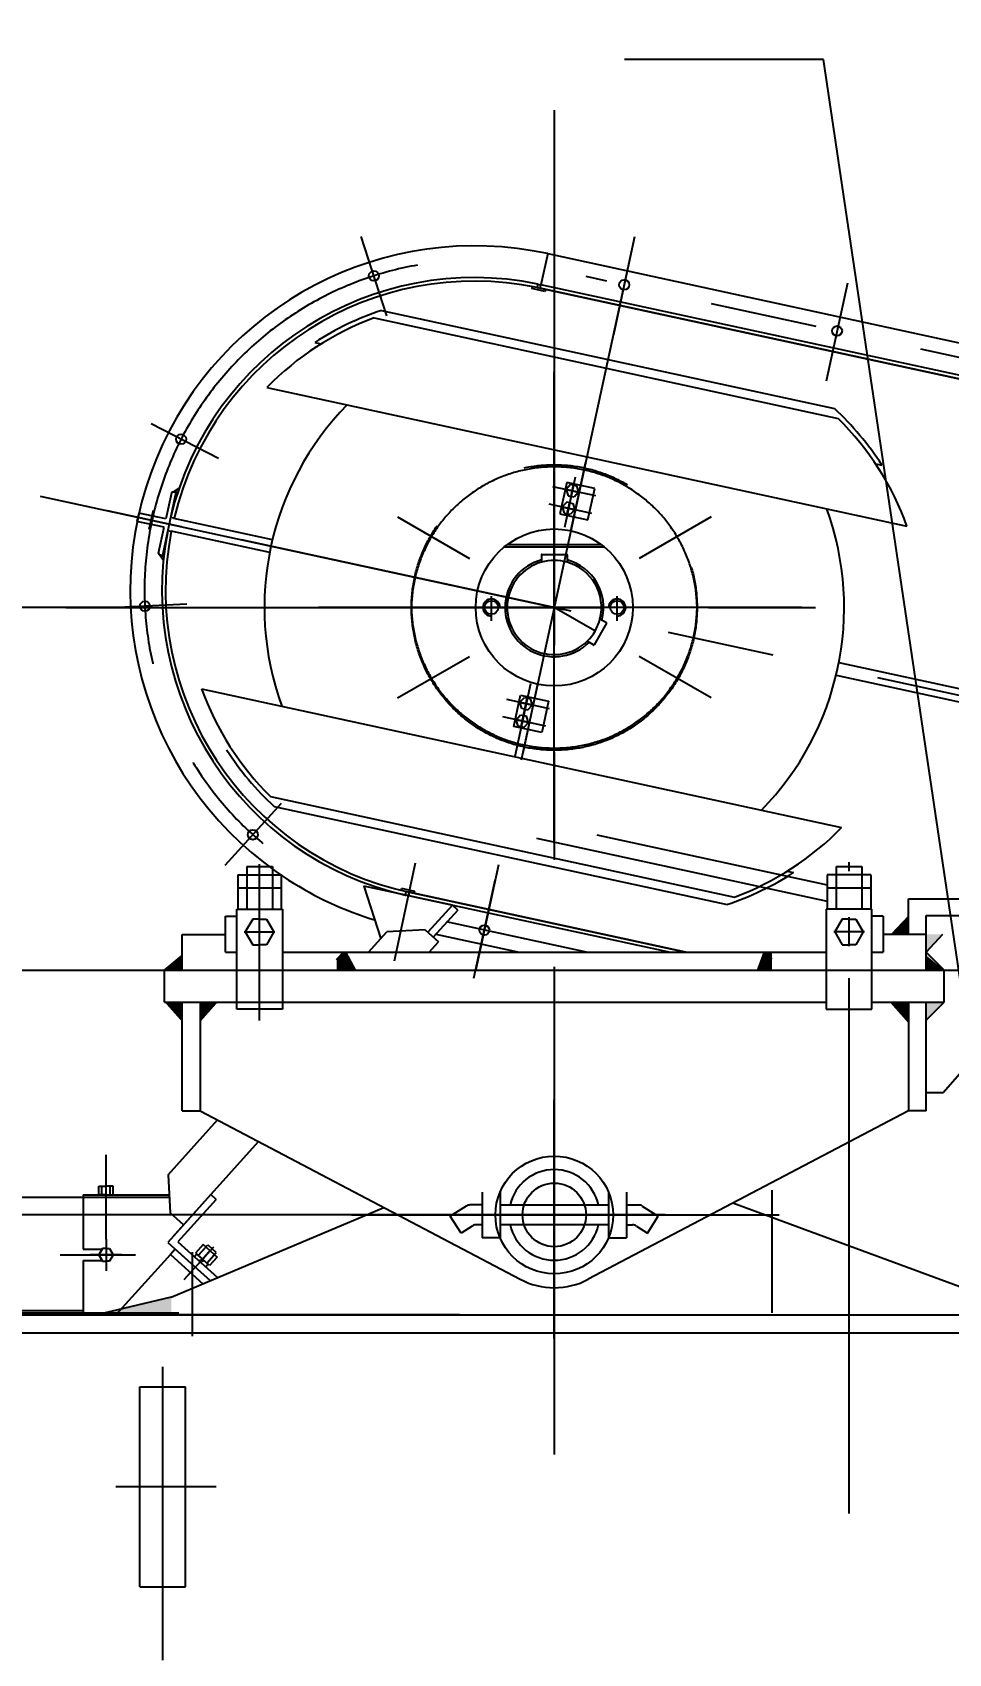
# Model space of a CAD drawing. Header units: millimetres. Extents: x -44903 to -2851, y -697 to 17820.
# Drawn here: x -38220 to -36937, y 13910 to 16182 of the extents above; entities that cross this region are included whole.
import ezdxf

# ---------------------------------------------------------------- set-up
doc = ezdxf.new("R2010")
doc.units = ezdxf.units.MM
doc.header["$LTSCALE"] = 600
doc.linetypes.add('G', pattern=[2, 1.25, -0.25, 0.25, -0.25])
for name, color, linetype in [('01', 7, 'Continuous'), ('02', 1, 'Continuous'), ('05', 142, 'G'), ('08', 1, 'Continuous')]:
    doc.layers.add(name, color=color, linetype=linetype)
doc.styles.get("Standard").update_dxf_attribs({"font": 'isocp', "width": 0.707, "bigfont": 'intecad.shx'})
doc.dimstyles.new('INTE', dxfattribs={"dimscale": 60, "dimtxt": 3.5, "dimasz": 3, "dimexe": 3, "dimexo": 0, "dimgap": 1, "dimtad": 1, "dimdec": 3, "dimdsep": 46, "dimtxsty": 'Standard', "dimcen": 0, "dimclrd": 1, "dimclre": 1, "dimclrt": 3, "dimaunit": 1, "dimadec": 0, "dimazin": 0, "dimtfac": 1, "dimtdec": 3, "dimtmove": 0, "dimatfit": 0, "dimfxl": 1, "dimarcsym": 0})
doc.dimstyles.new('INTE$2', dxfattribs={"dimscale": 60, "dimtxt": 3.5, "dimasz": 3, "dimexe": 3, "dimexo": 0, "dimgap": 1, "dimtad": 1, "dimtih": 1, "dimtoh": 1, "dimdec": 3, "dimdsep": 46, "dimtxsty": 'Standard', "dimcen": 0, "dimclrd": 1, "dimclre": 1, "dimclrt": 3, "dimaunit": 1, "dimadec": 0, "dimazin": 0, "dimtfac": 1, "dimtdec": 3, "dimtmove": 0, "dimatfit": 0, "dimfxl": 1, "dimarcsym": 0})

# ---------------------------------------------------------------- blocks, each defined once
blk = doc.blocks.new('*D89')
at = {"layer": '08', "color": 1, "lineweight": -2}
for p, q in [((-40743.2, 14208.7), (-40743.2, 16619.2)), ((-33733.2, 15119.4), (-33733.2, 16619.2)), ((-40563.2, 16439.2), (-33913.2, 16439.2))]:
    blk.add_line(p, q, dxfattribs=at)
at = {"layer": '08', "color": 1}
for points in [[(-40563.2, 16469.2), (-40563.2, 16409.2), (-40743.2, 16439.2)], [(-33913.2, 16469.2), (-33913.2, 16409.2), (-33733.2, 16439.2)]]:
    blk.add_solid(points, dxfattribs=at)
at = {"layer": 'DEFPOINTS', "color": 0}
for p in [(-33733.2, 16439.2), (-33733.2, 15119.4), (-40743.2, 14208.7)]:
    blk.add_point(p, dxfattribs=at)
at = {"layer": '08', "color": 3, "insert": (-36235.8, 16604.2), "char_height": 210, "attachment_point": 5}
blk.add_mtext('7010%%p0.5', dxfattribs=at)
blk = doc.blocks.new('*D90')
at = {"layer": '08', "color": 1, "lineweight": -2}
for p, q in [((-38349.6, 14704.9), (-38349.6, 14884.9)), ((-37622.1, 14524.9), (-38529.6, 14524.9)), ((-38349.6, 14524.9), (-38349.6, 14384.9)), ((-37622.1, 14384.9), (-38529.6, 14384.9)), ((-38349.6, 14204.9), (-38349.6, 13385.9))]:
    blk.add_line(p, q, dxfattribs=at)
at = {"layer": '08', "color": 1}
for points in [[(-38379.6, 14704.9), (-38319.6, 14704.9), (-38349.6, 14524.9)], [(-38379.6, 14204.9), (-38319.6, 14204.9), (-38349.6, 14384.9)]]:
    blk.add_solid(points, dxfattribs=at)
at = {"layer": 'DEFPOINTS', "color": 0}
for p in [(-37622.1, 14524.9), (-38349.6, 14384.9), (-37622.1, 14384.9)]:
    blk.add_point(p, dxfattribs=at)
at = {"layer": '08', "color": 3, "insert": (-38514.6, 13705.4), "char_height": 210, "attachment_point": 5, "rotation": 90}
blk.add_mtext('（140）', dxfattribs=at)
blk = doc.blocks.new('*D91')
at = {"layer": '08', "color": 1, "lineweight": -2}
for p, q in [((-42075.7, 15047.4), (-42075.7, 15940.1)), ((-36209.9, 14867.4), (-42255.7, 14867.4)), ((-42075.7, 14524.9), (-42075.7, 14867.4)), ((-37334.2, 14524.9), (-42255.7, 14524.9)), ((-42075.7, 14344.9), (-42075.7, 14164.9))]:
    blk.add_line(p, q, dxfattribs=at)
at = {"layer": '08', "color": 1}
for points in [[(-42105.7, 15047.4), (-42045.7, 15047.4), (-42075.7, 14867.4)], [(-42105.7, 14344.9), (-42045.7, 14344.9), (-42075.7, 14524.9)]]:
    blk.add_solid(points, dxfattribs=at)
at = {"layer": 'DEFPOINTS', "color": 0}
for p in [(-42075.7, 14867.4), (-36209.9, 14867.4), (-37334.2, 14524.9)]:
    blk.add_point(p, dxfattribs=at)
at = {"layer": '08', "color": 3, "insert": (-42240.7, 15661.7), "char_height": 210, "attachment_point": 5, "rotation": 90}
blk.add_mtext('342.5', dxfattribs=at)
blk = doc.blocks.new('*D107')
at = {"layer": '08', "color": 1, "lineweight": -2}
for p, q in [((-40486.6, 14108.5), (-40220.8, 14374.3)), ((-40300.4, 13511.1), (-39733.1, 13511.1))]:
    blk.add_line(p, q, dxfattribs=at)
for start, end in [(63.5375, 82.075), (360, 45), (322.4163, 360), (322.925, 341.4625)]:
    blk.add_arc((-40743.2, 13851.9), 558.8, start, end, dxfattribs=at)
at = {"layer": '08', "color": 1}
for points in [[(-40476.7, 14376.5), (-40511.7, 14327.8), (-40348.1, 14247)], [(-40243, 13679.1), (-40183.8, 13669.4), (-40184.4, 13851.9)]]:
    blk.add_solid(points, dxfattribs=at)
at = {"layer": 'DEFPOINTS', "color": 0}
for p in [(-40259.3, 14131.3), (-40486.6, 14108.5), (-41068.3, 13851.9), (-40743.2, 13851.9), (-22617.3, 13851.9)]:
    blk.add_point(p, dxfattribs=at)
at = {"layer": '08', "color": 3, "insert": (-39926.8, 13676.1), "char_height": 210, "attachment_point": 5}
blk.add_mtext('45°', dxfattribs=at)
blk = doc.blocks.new('*D114')
at = {"layer": '08', "color": 1, "lineweight": -2}
blk.add_line((-27154.4, 16020.6), (-27444.7, 16174.6), dxfattribs=at)
for start, end in [(154.2198, 163.9814), (168.0614, 177.8411)]:
    blk.add_arc((-23065.2, 13851.9), 4777.3, start, end, dxfattribs=at)
at = {"layer": '08', "color": 1}
for points in [[(-27393.8, 15943.2), (-27340.2, 15916.1), (-27285.7, 16090.2)], [(-27809.1, 14031.3), (-27869.1, 14032.5), (-27842.5, 13851.9)]]:
    blk.add_solid(points, dxfattribs=at)
at = {"layer": 'DEFPOINTS', "color": 0}
for p in [(-27154.4, 16020.6), (-27592.3, 15377.7), (-41068.3, 13851.9), (-23065.2, 13851.9), (-22617.3, 13851.9)]:
    blk.add_point(p, dxfattribs=at)
at = {"layer": '08', "color": 3, "insert": (-27701.2, 15005.2), "char_height": 210, "attachment_point": 5}
blk.add_mtext('28°', dxfattribs=at)
blk = doc.blocks.new('*D133')
at = {"layer": '08', "color": 1, "lineweight": -2}
for p, q in [((-38062.2, 15375.9), (-39294.7, 15375.9)), ((-39114.7, 15195.9), (-39114.7, 14564.9)), ((-38610.8, 14384.9), (-39294.7, 14384.9))]:
    blk.add_line(p, q, dxfattribs=at)
at = {"layer": '08', "color": 1}
for points in [[(-39144.7, 15195.9), (-39084.7, 15195.9), (-39114.7, 15375.9)], [(-39144.7, 14564.9), (-39084.7, 14564.9), (-39114.7, 14384.9)]]:
    blk.add_solid(points, dxfattribs=at)
at = {"layer": 'DEFPOINTS', "color": 0}
for p in [(-38062.2, 15375.9), (-39114.7, 14384.9), (-38610.8, 14384.9)]:
    blk.add_point(p, dxfattribs=at)
at = {"layer": '08', "color": 3, "insert": (-39279.7, 14880.4), "char_height": 210, "attachment_point": 5, "rotation": 90}
blk.add_mtext('991', dxfattribs=at)
blk = doc.blocks.new('*U134')
at = {"layer": '01'}
for p, q in [((0, 8.9), (-8, 4.3)), ((-8, 4.3), (-8, 0)), ((-8, -4.3), (-8, 0)), ((8, 4.3), (0, 8.9)), ((8, 0), (8, 4.3)), ((8, 0), (8, -4.3)), ((0, -8.9), (-8, -4.3)), ((8, -4.3), (0, -8.9))]:
    blk.add_line(p, q, dxfattribs=at)
at = {"layer": '05'}
for p, q in [((-9.9, 0), (9.3, 0)), ((0, -10.7), (0, 10.3))]:
    blk.add_line(p, q, dxfattribs=at)
blk = doc.blocks.new('*U95')
at = {"layer": '01'}
for p, q in [((0, 20), (-18, 9.6)), ((-18, 9.6), (-18, 0)), ((-18, -9.6), (-18, 0)), ((18, 9.6), (0, 20)), ((18, 0), (18, 9.6)), ((18, 0), (18, -9.6)), ((0, -20), (-18, -9.6)), ((18, -9.6), (0, -20))]:
    blk.add_line(p, q, dxfattribs=at)
at = {"layer": '05'}
for p, q in [((-19.7, 0), (20.5, 0)), ((0, 21.6), (0, -21.2))]:
    blk.add_line(p, q, dxfattribs=at)
blk = doc.blocks.new('re')
at = {"layer": '01', "color": 7, "linetype": 'Continuous'}
for p, q in [((868.6, 453.5), (868.6, 443.1)), ((869.1, 454), (904.1, 454)), ((904.6, 453.5), (904.6, 443.1))]:
    blk.add_line(p, q, dxfattribs=at)
for centre, start, end in [((869.1, 453.5), 90, 180), ((904.1, 453.5), 0, 90)]:
    blk.add_arc(centre, 0.5, start, end, dxfattribs=at)

msp = doc.modelspace()

# ---------------------------------------------------------------- hatches: boundary and pattern name
at = {"layer": '01'}
for points in [[(-36993.3044, 14917.9243), (-36993.3044, 14942.9243), (-37016.984, 14917.9243)], [(-38010.3044, 14888.1778), (-38035.3044, 14867.9243), (-38010.3044, 14867.9243)], [(-37781.8044, 14892.9243), (-37784.3044, 14892.9243), (-37794.3044, 14882.9243), (-37794.3044, 14867.9243), (-37767.9915, 14867.9243)], [(-36968.3044, 14867.9243), (-36968.3044, 14888.1778), (-36943.3044, 14867.9243)], [(-38010.3044, 14795.0524), (-38010.3044, 14822.9243), (-38034.9946, 14822.9243)], [(-37985.3044, 14795.0524), (-37985.3044, 14822.9243), (-37960.6142, 14822.9243)], [(-36993.3044, 14795.0524), (-36993.3044, 14822.9243), (-37017.9946, 14822.9243)], [(-38025.8044, 14409.9243), (-38130.1735, 14384.9243), (-38025.8044, 14384.9243)]]:
    msp.add_hatch(color=256, dxfattribs=at).paths.add_polyline_path(points)
h = msp.add_hatch(color=256, dxfattribs=at)
h.paths.add_polyline_path([(-36756.2144, 14917.9243), (-36772.3044, 14917.9243), (-36772.3044, 14897.9243)])
h.paths.add_polyline_path([(-36945.3332, 14917.9243), (-36968.3044, 14917.9243), (-36968.3044, 14895.4243), (-36968.3044, 14892.9243)])
h = msp.add_hatch(color=256, dxfattribs=at)
h.paths.add_polyline_path([(-37205.883, 14867.9243), (-37184.3044, 14867.9243), (-37184.3044, 14882.9243), (-37194.3044, 14892.9243), (-37196.6937, 14892.9243)])
h.paths.add_polyline_path([(-37184.3044, 14882.9243), (-37184.3044, 14892.9243), (-37194.3044, 14892.9243)], flags=17)
at = {"layer": '01', "linetype": 'Continuous'}
h = msp.add_hatch(color=7, dxfattribs=at)
h.paths.add_polyline_path([(-36968.3044, 14892.9243), (-36968.3044, 14867.9243), (-36943.3044, 14867.9243)])
h.paths.add_polyline_path([(-36943.3044, 14822.9243), (-36968.3044, 14822.9243), (-36968.3044, 14797.9243)])

# ---------------------------------------------------------------- linework, layer by layer
for p, q in [((-37502.3189, 15818.7255), (-37520.8879, 15822.7495)), ((-37471.7875, 15551.1903), (-37481.3181, 15507.2111)), ((-37432.6949, 15542.7187), (-37471.7875, 15551.1903)), ((-37442.2254, 15498.7395), (-37432.6949, 15542.7187)), ((-37481.3181, 15507.2111), (-37442.2254, 15498.7395)), ((-37545.9139, 15209.13), (-37536.3834, 15253.1092)), ((-37536.3834, 15253.1092), (-37497.2908, 15244.6376)), ((-37497.2908, 15244.6376), (-37506.8213, 15200.6584)), ((-37506.8213, 15200.6584), (-37545.9139, 15209.13)), ((-37631.9114, 14958.6615), (-37756.0305, 14985.5589)), ((-37756.0305, 14985.5589), (-37732.4023, 14911.8452)), ((-37684.4581, 14978.2344), (-37703.0271, 14982.2584)), ((-37631.9114, 14958.6615), (-37666.187, 14920.897)), ((-37624.5066, 14951.9408), (-37658.7555, 14914.2057)), ((-37624.5066, 14951.9408), (-37631.9114, 14958.6615)), ((-37749.4387, 14892.9243), (-37723.6812, 14921.531)), ((-37670.0147, 14924.3435), (-37723.6812, 14921.531)), ((-37670.0147, 14924.3435), (-37651.4361, 14907.6153)), ((-37664.6639, 14892.9243), (-37651.4361, 14907.6153)), ((-38030.0092, 14581.3193), (-37960.9027, 14658.0698)), ((-38023.9813, 14493.8619), (-37903.4018, 14627.779)), ((-38030.0092, 14581.3193), (-38027.1966, 14527.6528)), ((-38149.1544, 14553.2243), (-38149.1544, 14476.9243)), ((-37970.4509, 14553.3135), (-38030.6726, 14486.4304)), ((-37963.0194, 14546.6222), (-38016.5499, 14487.1706)), ((-37963.0194, 14546.6222), (-37970.4509, 14553.3135)), ((-38008.618, 14510.9246), (-38027.1966, 14527.6528)), ((-38149.1544, 14476.9243), (-38122.461, 14476.9243)), ((-38030.6726, 14486.4304), (-37971.2077, 14432.888)), ((-38016.5499, 14487.1706), (-37961.0213, 14437.1725)), ((-38149.1544, 14460.9243), (-38149.1544, 14384.9243)), ((-38149.1544, 14460.9243), (-38122.461, 14460.9243)), ((-38283.2044, 14390.9243), (-38149.1544, 14390.9243)), ((-38283.2044, 14387.9243), (-38098.1544, 14387.9243))]:
    msp.add_line(p, q)
for start, end in [(135.6307195, 199.9147594), (315.6307195, 19.9147594)]:
    msp.add_arc((-37489.3044, 15375.9243), 406, start, end)
at = {"layer": '01', "color": 7, "linetype": 'Continuous'}
for p, q in [((-37498.5287, 15871.6278), (-37507.9544, 15828.1325)), ((-37498.5298, 15871.623), (-35065.9921, 15344.4781)), ((-37520.2848, 15825.5322), (-37520.8879, 15822.7495)), ((-37512.3572, 15829.0629), (-37513.4162, 15824.1761)), ((-36746.2188, 15657.9439), (-37509.0134, 15823.2459)), ((-36745.1599, 15662.8305), (-37507.9544, 15828.1325)), ((-37501.6835, 15821.6575), (-37502.3189, 15818.7255)), ((-37731.1073, 15792.076), (-37096.7259, 15654.6019)), ((-37741.5775, 15781.5549), (-37091.7435, 15640.7321)), ((-37824.558, 15747.3534), (-37815.5578, 15745.403)), ((-37891.8167, 15684.1647), (-36995.299, 15489.8842)), ((-37039.3658, 15577.1978), (-37030.3656, 15575.2474)), ((-38019.1512, 15536.7897), (-38038.2123, 15448.8313)), ((-38025.4387, 15536.1058), (-38033.2749, 15499.9451)), ((-38019.1512, 15536.7897), (-38023.0605, 15537.6368)), ((-38071.3902, 15508.2049), (-38073.9317, 15496.4771)), ((-38035.8164, 15488.2173), (-38073.9317, 15496.4771)), ((-38033.2749, 15499.9451), (-38071.3902, 15508.2049)), ((-38021.782, 15501.0358), (-38026.6697, 15502.095)), ((-38025.806, 15482.4668), (-38030.6937, 15483.526)), ((-38038.2123, 15448.8313), (-38042.1215, 15449.6785)), ((-38038.2123, 15448.8313), (-38042.1215, 15449.6785)), ((-37559.1256, 15460.9243), (-37419.4832, 15460.9243)), ((-37555.0369, 15464.1243), (-37423.5719, 15464.1243)), ((-37983.3099, 15261.9645), (-37086.7922, 15067.684)), ((-37886.8654, 15111.1166), (-37237.0313, 14970.2938)), ((-37881.6898, 15097.2049), (-37247.3084, 14959.7308)), ((-37163.051, 15006.4457), (-37154.0509, 15004.4953)), ((-37703.6301, 14979.4757), (-37703.0271, 14982.2584)), ((-37697.8753, 14972.98), (-37696.8163, 14977.8668)), ((-37697.8753, 14972.98), (-37696.8163, 14977.8668)), ((-37328.5636, 14892.9243), (-37693.4823, 14972.0043)), ((-37304.9553, 14892.9243), (-37692.4234, 14976.8909)), ((-37685.0935, 14975.3025), (-37684.4581, 14978.2344)), ((-37949.8044, 14892.9243), (-37949.8044, 14943.3619)), ((-37949.8044, 14943.3619), (-37934.1044, 14943.3619)), ((-37028.8044, 14943.3619), (-37044.5044, 14943.3619)), ((-37028.8044, 14943.3619), (-37028.8044, 14892.9243)), ((-37655.1603, 14918.1668), (-37538.6776, 14892.9243)), ((-36968.3044, 14917.9243), (-37028.8044, 14917.9243)), ((-37949.8044, 14892.9243), (-37934.1044, 14892.9243)), ((-37870.1044, 14892.9243), (-37108.5044, 14892.9243)), ((-37044.5044, 14892.9243), (-37028.8044, 14892.9243)), ((-36968.3044, 14892.9243), (-36943.3044, 14867.9243)), ((-38127.0794, 14553.2243), (-38127.0794, 14565.4243)), ((-38127.0794, 14565.4243), (-38117.1544, 14565.4243)), ((-38123.1544, 14553.2243), (-38123.1544, 14565.4243)), ((-38107.2294, 14565.4243), (-38117.1544, 14565.4243)), ((-38111.1544, 14553.2243), (-38111.1544, 14565.4243)), ((-38107.2294, 14553.2243), (-38107.2294, 14565.4243)), ((-37184.1544, 14387.9243), (-37184.1544, 14559.5243)), ((-39377.2044, 14549.9243), (-38098.1544, 14549.9243)), ((-38149.1544, 14553.2243), (-38028.5368, 14553.2243)), ((-38149.1544, 14549.9243), (-38028.3638, 14549.9243)), ((-38117.1544, 14553.2243), (-38127.0794, 14553.2243)), ((-38117.1544, 14553.2243), (-38107.2294, 14553.2243)), ((-37590.3044, 14556.9243), (-37590.3044, 14492.9243)), ((-37565.3044, 14556.9243), (-37565.3044, 14492.9243)), ((-37413.3044, 14556.9243), (-37413.3044, 14492.9243)), ((-37388.3044, 14556.9243), (-37388.3044, 14492.9243)), ((-36882.8044, 14409.9243), (-37239.2025, 14541.3879)), ((-38025.8044, 14409.9243), (-37727.7926, 14535.2699)), ((-37565.3044, 14492.9243), (-37590.3044, 14492.9243)), ((-37413.3044, 14492.9243), (-37388.3044, 14492.9243)), ((-38121.8837, 14477.9243), (-38127.0794, 14468.9243)), ((-38127.0794, 14468.9243), (-38121.8837, 14459.9243)), ((-38117.1544, 14477.9243), (-38121.8837, 14477.9243)), ((-38117.1544, 14477.9243), (-38112.4252, 14477.9243)), ((-38112.4252, 14477.9243), (-38107.2294, 14468.9243)), ((-38107.2294, 14468.9243), (-38112.4252, 14459.9243)), ((-38026.9599, 14469.6312), (-38103.2303, 14384.9243)), ((-38020.2686, 14477.0626), (-38026.9599, 14469.6312)), ((-38026.9599, 14469.6312), (-37981.3941, 14428.6036)), ((-38020.2686, 14477.0626), (-37971.2077, 14432.888)), ((-37989.7951, 14469.8087), (-37993.1408, 14466.093)), ((-38121.8837, 14459.9243), (-38117.1544, 14459.9243)), ((-38112.4252, 14459.9243), (-38117.1544, 14459.9243)), ((-37987.3063, 14460.8396), (-37981.9921, 14462.7828)), ((-37985.3378, 14459.0671), (-37980.0236, 14461.0103)), ((-37974.1891, 14455.757), (-37977.5347, 14452.0412)), ((-38149.1544, 14387.9243), (-38117.6492, 14387.9243)), ((-38149.1544, 14384.9243), (-38015.2044, 14384.9243)), ((-38117.6492, 14387.9243), (-38015.2044, 14387.9243)), ((-37977.2044, 14384.9243), (-37187.1544, 14384.9243)), ((-40441.2044, 14359.9243), (-33443.592, 14359.9243)), ((-38069.7044, 14283.9243), (-38005.7044, 14283.9243)), ((-38069.7044, 14003.9243), (-38005.7044, 14003.9243))]:
    msp.add_line(p, q, dxfattribs=at)
at = {"layer": '01'}
for p, q in [((-37513.4162, 15824.1761), (-37509.0183, 15823.223)), ((-37512.3572, 15829.0629), (-37507.9544, 15828.1325)), ((-37509.0134, 15823.2459), (-37507.9544, 15828.1325)), ((-37509.0134, 15823.2459), (-36746.2188, 15657.9439)), ((-37466.0075, 15483.429), (-37445.0404, 15580.1832)), ((-38014.9387, 15542.4254), (-38023.0605, 15537.6368)), ((-38072.6609, 15502.341), (-38028.6817, 15492.8105)), ((-37884.0908, 15470.6857), (-38021.9898, 15500.5692)), ((-38043.6526, 15452.0567), (-38035.8164, 15488.2173)), ((-37887.903, 15453.094), (-38025.802, 15482.9775)), ((-38036.7107, 15441.9574), (-38042.1215, 15449.6785)), ((-37090.7058, 15298.7546), (-36823.2838, 15240.8028)), ((-37512.6013, 15268.4197), (-37533.5685, 15171.6655)), ((-37094.518, 15281.163), (-36823.2838, 15222.385)), ((-37514.2955, 15052.8896), (-37106.8994, 14964.608)), ((-37429.6411, 15057.4651), (-37106.8994, 14987.5279)), ((-37920.1044, 15012.9243), (-37884.1044, 15012.9243)), ((-37920.1044, 15012.9243), (-37920.1044, 14953.3619)), ((-37884.1044, 15012.9243), (-37884.1044, 14953.3619)), ((-37094.5044, 15012.9243), (-37094.5044, 14953.3619)), ((-37094.5044, 15012.9243), (-37058.5044, 15012.9243)), ((-37058.5044, 15012.9243), (-37058.5044, 14953.3619)), ((-37932.4994, 15001.3619), (-37932.4994, 14953.3619)), ((-37932.4994, 15001.3619), (-37871.7094, 15001.3619)), ((-37871.7094, 15001.3619), (-37871.7094, 14953.3619)), ((-37106.8994, 15001.3619), (-37106.8994, 14953.3619)), ((-37046.1094, 15001.3619), (-37106.8994, 15001.3619)), ((-37046.1094, 15001.3619), (-37046.1094, 14953.3619)), ((-37932.4994, 14983.3619), (-37871.7094, 14983.3619)), ((-37696.8163, 14977.8668), (-37692.4184, 14976.9137)), ((-37692.4234, 14976.8909), (-37693.4823, 14972.0043)), ((-37692.4234, 14976.8909), (-37304.9553, 14892.9243)), ((-37106.8994, 14983.3619), (-37046.1094, 14983.3619)), ((-36993.3044, 14967.9243), (-36663.3044, 14967.9243)), ((-36993.3044, 14917.9243), (-36993.3044, 14967.9243)), ((-37934.1044, 14813.3619), (-37934.1044, 14953.3619)), ((-37934.1044, 14953.3619), (-37870.1044, 14953.3619)), ((-37870.1044, 14953.3619), (-37870.1044, 14813.3619)), ((-37108.5044, 14953.3619), (-37108.5044, 14813.3619)), ((-37044.5044, 14953.3619), (-37108.5044, 14953.3619)), ((-37044.5044, 14813.3619), (-37044.5044, 14953.3619)), ((-36968.3044, 14944.4243), (-36772.3044, 14944.4243)), ((-36968.3044, 14867.9243), (-36968.3044, 14944.4243)), ((-36993.3044, 14942.9243), (-37016.984, 14917.9243)), ((-38010.3044, 14917.9243), (-37949.8044, 14917.9243)), ((-38010.3044, 14867.9243), (-38010.3044, 14917.9243)), ((-36945.3332, 14917.9243), (-36968.3044, 14892.9243)), ((-38035.3044, 14867.9243), (-38010.3044, 14888.1778)), ((-37794.3044, 14882.9243), (-37784.3044, 14892.9243)), ((-37781.8044, 14892.9243), (-37767.9915, 14867.9243)), ((-37184.3044, 14882.9243), (-37194.3044, 14892.9243)), ((-36772.3044, 14893.4243), (-36944.3044, 14696.4243)), ((-38035.3044, 14822.9243), (-38035.3044, 14867.9243)), ((-38035.3044, 14867.9243), (-37934.1044, 14867.9243)), ((-37870.1044, 14867.9243), (-37108.5044, 14867.9243)), ((-37044.5044, 14867.9243), (-36943.3044, 14867.9243)), ((-36943.3044, 14822.9243), (-36943.3044, 14867.9243)), ((-38035.3044, 14822.9243), (-37108.5044, 14822.9243)), ((-38010.3044, 14670.9243), (-38010.3044, 14822.9243)), ((-37985.3044, 14822.9243), (-37985.3044, 14670.9243)), ((-37870.1044, 14813.3619), (-37934.1044, 14813.3619)), ((-37108.5044, 14813.3619), (-37044.5044, 14813.3619)), ((-37044.5044, 14822.9243), (-36943.3044, 14822.9243)), ((-37017.9946, 14822.9243), (-36993.3044, 14795.0524)), ((-36993.3044, 14822.9243), (-36993.3044, 14670.9243)), ((-36968.3044, 14670.9243), (-36968.3044, 14822.9243)), ((-36968.3044, 14797.9243), (-36943.3044, 14822.9243)), ((-36968.3044, 14696.4243), (-36944.3044, 14696.4243)), ((-38010.3044, 14670.9243), (-37985.3044, 14670.9243)), ((-37985.3044, 14670.9243), (-37536.8855, 14434.7022)), ((-36993.3044, 14670.9243), (-37441.7233, 14434.7022)), ((-36968.3044, 14670.9243), (-36993.3044, 14670.9243)), ((-37612.5686, 14537.3425), (-37635.0027, 14522.9581)), ((-37590.3044, 14538.9243), (-37607.171, 14538.9243)), ((-37565.3044, 14538.9243), (-37413.3044, 14538.9243)), ((-37388.3044, 14538.9243), (-37371.4378, 14538.9243)), ((-37366.0402, 14537.3425), (-37343.6061, 14522.9581)), ((-37619.8894, 14499.3872), (-37635.0027, 14522.9581)), ((-37358.7194, 14499.3872), (-37343.6061, 14522.9581)), ((-37604.363, 14509.3425), (-37619.8894, 14499.3872)), ((-37590.3044, 14510.9243), (-37598.9654, 14510.9243)), ((-37413.3044, 14510.9243), (-37565.3044, 14510.9243)), ((-37388.3044, 14510.9243), (-37379.6435, 14510.9243)), ((-37374.2459, 14509.3425), (-37358.7194, 14499.3872)), ((-37981.077, 14483.3544), (-37991.7162, 14471.5384)), ((-37991.7162, 14471.5384), (-37981.9921, 14462.7828)), ((-37987.9373, 14468.1359), (-37974.5547, 14482.9988)), ((-37977.2981, 14479.9519), (-37987.9373, 14468.1359)), ((-37971.3529, 14474.5988), (-37981.077, 14483.3544)), ((-37976.047, 14457.4298), (-37962.6643, 14472.2927)), ((-37965.4078, 14469.2458), (-37976.047, 14457.4298)), ((-37974.5547, 14482.9988), (-37968.6095, 14477.6457)), ((-37971.3529, 14474.5988), (-37961.6289, 14465.8433)), ((-37962.6643, 14472.2927), (-37968.6095, 14477.6457)), ((-37972.2681, 14454.0273), (-37981.9921, 14462.7828)), ((-37961.6289, 14465.8433), (-37972.2681, 14454.0273)), ((-38025.8044, 14409.9243), (-38130.1735, 14384.9243)), ((-40492.2044, 14384.9243), (-33381.9156, 14384.9243)), ((-38103.2303, 14384.9243), (-37932.8834, 14384.9243)), ((-38069.7044, 14003.9243), (-38069.7044, 14283.9243)), ((-38005.7044, 14003.9243), (-38005.7044, 14283.9243))]:
    msp.add_line(p, q, dxfattribs=at)
for centre, radius in [((-37741.8929, 15840.4954), 7), ((-37391.3516, 15827.9326), 7), ((-37093.2705, 15763.3367), 7), ((-38011.9728, 15611.6719), 7), ((-38018.0759, 15536.5376), 1.1043), ((-37489.3044, 15375.9243), 110), ((-38037.129, 15448.6157), 1.1043), ((-38062.6769, 15377.6952), 7), ((-37911.5521, 15057.5941), 7), ((-37587.2572, 14923.916), 7)]:
    msp.add_circle(centre, radius, dxfattribs=at)
at = {"layer": '01', "color": 7, "linetype": 'Continuous'}
for centre, radius in [((-37577.3044, 15375.9243), 9.5418), ((-37401.3044, 15375.9243), 9.5418), ((-37489.3044, 14524.9243), 82.5), ((-37489.3044, 14524.9243), 44.5)]:
    msp.add_circle(centre, radius, dxfattribs=at)
for centre, radius, start, end in [((-37600.7184, 15400.0684), 482.5, 77.7727394, 237.3028964), ((-37600.7184, 15400.0684), 438, 78.3614051, 166.5299253), ((-37600.7184, 15400.0684), 433, 78.3682028, 166.5155718), ((-37600.9559, 15400.1199), 413, 108.3690484, 122.7796256), ((-37601.0116, 15400.1319), 406.5, 110.230381, 135.6749894), ((-37377.7371, 15351.7471), 413, 32.7658533, 47.1764305), ((-37377.5973, 15351.7168), 406.5, 19.8704895, 45.3150979), ((-37600.7184, 15400.0684), 438, 169.0155536, 257.1840738), ((-37489.3044, 15375.9243), 69, 105.1216653, 314.8783347), ((-37489.3044, 15375.9243), 66, 105.8266201, 314.1733799), ((-37489.3044, 15375.9243), 69, 345.1216653, 74.8783347), ((-37489.3044, 15375.9243), 66, 345.8266201, 74.1733799), ((-37601.0116, 15400.1319), 406.5, 199.8704895, 225.3150979), ((-37600.9559, 15400.1199), 413, 212.7658533, 227.1764305), ((-37377.5973, 15351.7168), 406.5, 290.230381, 315.6749894), ((-37600.7184, 15400.0684), 482.5, 237.3028964, 253.1090925), ((-37377.7371, 15351.7471), 413, 288.3690484, 302.7796256), ((-37489.3044, 14524.9243), 102, 242.1938628, 297.8061372)]:
    msp.add_arc(centre, radius, start, end, dxfattribs=at)
at = {"layer": '01'}
for centre, radius, start, end in [((-38023.484, 15535.6822), 2, 77.7727394, 167.7727394), ((-37600.7184, 15400.0684), 433, 168.9637305, 257.7727394), ((-38041.698, 15451.6331), 2, 167.7727394, 257.7727394), ((-37489.3044, 14524.9243), 63.5, 12.7367832, 167.2632168), ((-37607.171, 14528.9243), 10, 90, 122.6673681), ((-37371.4378, 14528.9243), 10, 57.3326319, 90), ((-37598.9654, 14500.9243), 10, 90, 122.6673681), ((-37489.3044, 14524.9243), 63.5, 192.7367832, 347.2632168), ((-37379.6435, 14500.9243), 10, 57.3326319, 90)]:
    msp.add_arc(centre, radius, start, end, dxfattribs=at)
at = {"layer": '02'}
for p, q in [((-37112.1637, 16143.5192), (-37391.1637, 16143.5192)), ((-36892.8024, 14666.2037), (-37112.1637, 16143.5192))]:
    msp.add_line(p, q, dxfattribs=at)
at = {"layer": '02', "color": 1, "linetype": 'Continuous'}
for centre, radius, start, end in [((-37489.3044, 15375.9243), 66, 74.1733799, 105.8266201), ((-37577.3044, 15375.9243), 12, 0, 270), ((-37401.3044, 15375.9243), 12, 270, 180)]:
    msp.add_arc(centre, radius, start, end, dxfattribs=at)
at = {"layer": '02'}
msp.add_arc((-37489.3044, 15375.9243), 66, 314.1733799, 345.8266201, dxfattribs=at)
at = {"layer": '05'}
for p, q in [((-37489.3044, 16072.6092), (-37489.3044, 14189.4547)), ((-37489.3044, 15045.9243), (-37489.3044, 15705.9243)), ((-37959.742, 15584.7975), (-38053.9128, 15633.2513)), ((-37456.3137, 15537.6049), (-37471.9508, 15540.9936)), ((-37456.3137, 15537.6049), (-37471.9508, 15540.9936)), ((-37457.2911, 15537.8167), (-37471.4621, 15540.8877)), ((-37457.2911, 15537.8167), (-37471.4621, 15540.8877)), ((-37465.8266, 15531.4807), (-37462.4379, 15547.1178)), ((-37461.6085, 15513.1721), (-37477.2455, 15516.5607)), ((-37462.5858, 15513.3838), (-37476.7569, 15516.4548)), ((-37471.1213, 15507.0479), (-37467.7327, 15522.6849)), ((-37708.9013, 15502.7087), (-37608.0947, 15444.508)), ((-37269.7075, 15502.7087), (-37370.5141, 15444.508)), ((-38004.0065, 15380.5366), (-38109.7877, 15375.4135)), ((-37142.3695, 15375.9243), (-37819.3044, 15375.9243)), ((-37577.3044, 15357.291), (-37577.3044, 15391.6171)), ((-37432.7314, 15343.2619), (-37489.3044, 15375.9243)), ((-37401.3044, 15357.291), (-37401.3044, 15391.6171)), ((-37708.9013, 15249.14), (-37608.0947, 15307.3407)), ((-37269.7075, 15249.14), (-37370.5141, 15307.3407)), ((-37520.9096, 15239.5238), (-37536.5467, 15242.9124)), ((-37521.8869, 15239.7356), (-37536.058, 15242.8065)), ((-37527.0338, 15249.0366), (-37530.4225, 15233.3996)), ((-37526.2044, 15215.0909), (-37541.8414, 15218.4795)), ((-37526.2044, 15215.0909), (-37541.8414, 15218.4795)), ((-37527.1817, 15215.3027), (-37541.3528, 15218.3737)), ((-37527.1817, 15215.3027), (-37541.3528, 15218.3737)), ((-37532.3286, 15224.6037), (-37535.7172, 15208.9667)), ((-37902.1044, 14797.3594), (-37902.1044, 15016.4732)), ((-37076.5044, 14106.4416), (-37076.5044, 15019.1416)), ((-37697.8753, 14972.98), (-37696.6676, 14972.6946)), ((-38117.1544, 14491.1743), (-38117.1544, 14446.6743)), ((-38094.9044, 14468.9243), (-38139.4044, 14468.9243)), ((-38007.4626, 14434.495), (-37966.2348, 14480.2831)), ((-37970.6492, 14475.3804), (-37982.6958, 14462.0013)), ((-38037.7044, 12701.2393), (-38037.7044, 14312.1701)), ((-37962.6999, 14143.9243), (-38103.5876, 14143.9243))]:
    msp.add_line(p, q, dxfattribs=at)
at = {"layer": '05', "color": 4, "linetype": 'G'}
for p, q in [((-37723.9211, 15784.4283), (-37759.6367, 15895.8512)), ((-37376.8027, 15895.0697), (-37601.6595, 14857.4558)), ((-37376.8027, 15895.0697), (-37406.566, 15757.7254)), ((-35070.2279, 15324.9318), (-37444.4561, 15839.4407)), ((-37078.7215, 15830.4738), (-37108.4848, 15693.1295)), ((-37459.9675, 15558.5176), (-37475.2108, 15488.1767)), ((-37431.2898, 15532.1821), (-37491.2407, 15545.1738)), ((-37462.0144, 15549.0724), (-37471.5449, 15505.0932)), ((-38209.3279, 15531.9576), (-34631.4311, 14756.6068)), ((-38051.1369, 15511.9534), (-38056.9683, 15485.044)), ((-37436.5845, 15507.7492), (-37496.5355, 15520.7409)), ((-38011.557, 15489.0995), (-38115.1476, 15511.5481)), ((-37465.7464, 15370.8192), (-37927.3998, 15470.8621)), ((-37522.6851, 15269.1039), (-37544.7743, 15167.1721)), ((-37495.8857, 15234.101), (-37555.8366, 15247.0927)), ((-37536.1408, 15207.0121), (-37526.6103, 15250.9913)), ((-37501.1804, 15209.6681), (-37561.1314, 15222.6598)), ((-37871.9824, 15101.1917), (-37950.6197, 15014.5497)), ((-37713.2201, 14880.923), (-37683.4568, 15018.2674)), ((-37601.8062, 14856.779), (-37572.0429, 14994.1233)), ((-37444.2444, 14892.9243), (-37640.3617, 14935.4241)), ((-38117.1544, 14491.1743), (-38117.1544, 14609.1008)), ((-38181.1543, 14468.9243), (-38075.9584, 14468.9243)), ((-37999.7091, 14443.1061), (-37976.6269, 14468.7415)), ((-37996.2044, 14354.8573), (-37996.2044, 14472.7569)), ((-37984.7203, 14459.7529), (-38004.6784, 14437.5872))]:
    msp.add_line(p, q, dxfattribs=at)
at = {"layer": '05', "color": 142, "linetype": 'G'}
for p, q in [((-38173.3404, 15375.9243), (-37052.0602, 15375.9243)), ((-37923.5008, 14921.3619), (-37882.5751, 14921.3619)), ((-37055.108, 14921.3619), (-37096.0338, 14921.3619)), ((-37489.3044, 14351.7409), (-37489.3044, 14686.2622)), ((-37773.142, 14524.9243), (-37174.1614, 14524.9243)), ((-37673.8656, 14524.9243), (-37334.2254, 14524.9243))]:
    msp.add_line(p, q, dxfattribs=at)
at = {"layer": '05'}
msp.add_circle((-37489.3044, 15375.9243), 200, dxfattribs=at)
at = {"layer": '05', "color": 4, "linetype": 'G'}
msp.add_arc((-37600.7184, 15400.0684), 462.5, 99.9860968, 238.6951407, dxfattribs=at)
at = {"layer": '05', "color": 142, "linetype": 'G'}
for centre, start, end in [((-37489.3044, 15372.8977), 0.8669956, 179.1330044), ((-37489.3044, 15378.951), 180.8669956, 359.1330044)]:
    msp.add_arc(centre, 200.0267, start, end, dxfattribs=at)

# ---------------------------------------------------------------- block references
at = {"xscale": -1, "rotation": 257.7727394292469}
for p in [(-37464.1323, 15539.2993), (-37469.427, 15514.8664)]:
    msp.add_blockref('*U134', p, dxfattribs=at)
at = {"rotation": 257.7727394292469}
for p in [(-37528.7282, 15241.2181), (-37534.0229, 15216.7852)]:
    msp.add_blockref('*U134', p, dxfattribs=at)
at = {"layer": '01', "rotation": 90}
msp.add_blockref('*U95', (-37902.1044, 14921.3619), dxfattribs=at)
at = {"layer": '01', "xscale": -1, "rotation": 270}
msp.add_blockref('*U95', (-37076.5044, 14921.3619), dxfattribs=at)
at = {"layer": '02'}
msp.add_blockref('re', (-38375.879, 14996.2893), dxfattribs=at)
at = {"layer": '02', "rotation": 240.0000000000122}
msp.add_blockref('re', (-37374.7907, 16333.5379), dxfattribs=at)

# ---------------------------------------------------------------- dimensions: what is measured, and where the dimension line sits
at = {"layer": '08'}
dim = msp.add_linear_dim(base=(-33733.2044, 16439.2433), p1=(-40743.2044, 14208.697), p2=(-33733.2044, 15119.3571), angle=0, text='<>%%p0.5', dimstyle='INTE', dxfattribs=at)
dim.commit()
dim.dimension.update_dxf_attribs({"geometry": '*D89', "text_midpoint": (-36235.796, 16439.2433), "dimtype": 160})
for base, line1, line2, picture, middle in [((-27592.256, 15377.7438), ((-27154.4377, 16020.6441), (-23065.2044, 13851.9243)), ((-22617.3033, 13851.9243), (-41068.288, 13851.9243)), '*D114', (-27701.1831, 15005.1907)), ((-40259.2876, 14131.3139), ((-22617.3033, 13851.9243), (-41068.288, 13851.9243)), ((-40486.6354, 14108.4934), (-40743.2044, 13851.9243)), '*D107', (-39926.7695, 13676.1141))]:
    dim = msp.add_angular_dim_2l(base=base, line1=line1, line2=line2, dimstyle='INTE$2', dxfattribs=at)
    dim.commit()
    dim.dimension.update_dxf_attribs({"geometry": picture, "text_midpoint": middle})
dim = msp.add_linear_dim(base=(-42075.7142, 14867.4243), p1=(-37334.2254, 14524.9243), p2=(-36209.8688, 14867.4243), angle=90, dimstyle='INTE', dxfattribs=at)
dim.commit()
dim.dimension.update_dxf_attribs({"geometry": '*D91', "text_midpoint": (-42075.7142, 15661.7496), "dimtype": 160})
dim = msp.add_linear_dim(base=(-39114.7226, 14384.9243), p1=(-38062.2428, 15375.9243), p2=(-38610.808, 14384.9243), angle=90, dimstyle='INTE', dxfattribs=at)
dim.commit()
dim.dimension.update_dxf_attribs({"geometry": '*D133', "text_midpoint": (-39279.7226, 14880.4243)})
dim = msp.add_linear_dim(base=(-38349.6005, 14384.9243), p1=(-37622.1124, 14524.9243), p2=(-37622.1124, 14384.9243), angle=90, text='（<>）', dimstyle='INTE', dxfattribs=at)
dim.commit()
dim.dimension.update_dxf_attribs({"geometry": '*D90', "text_midpoint": (-38514.6005, 13705.4191)})

doc.saveas('drawing.dxf')
